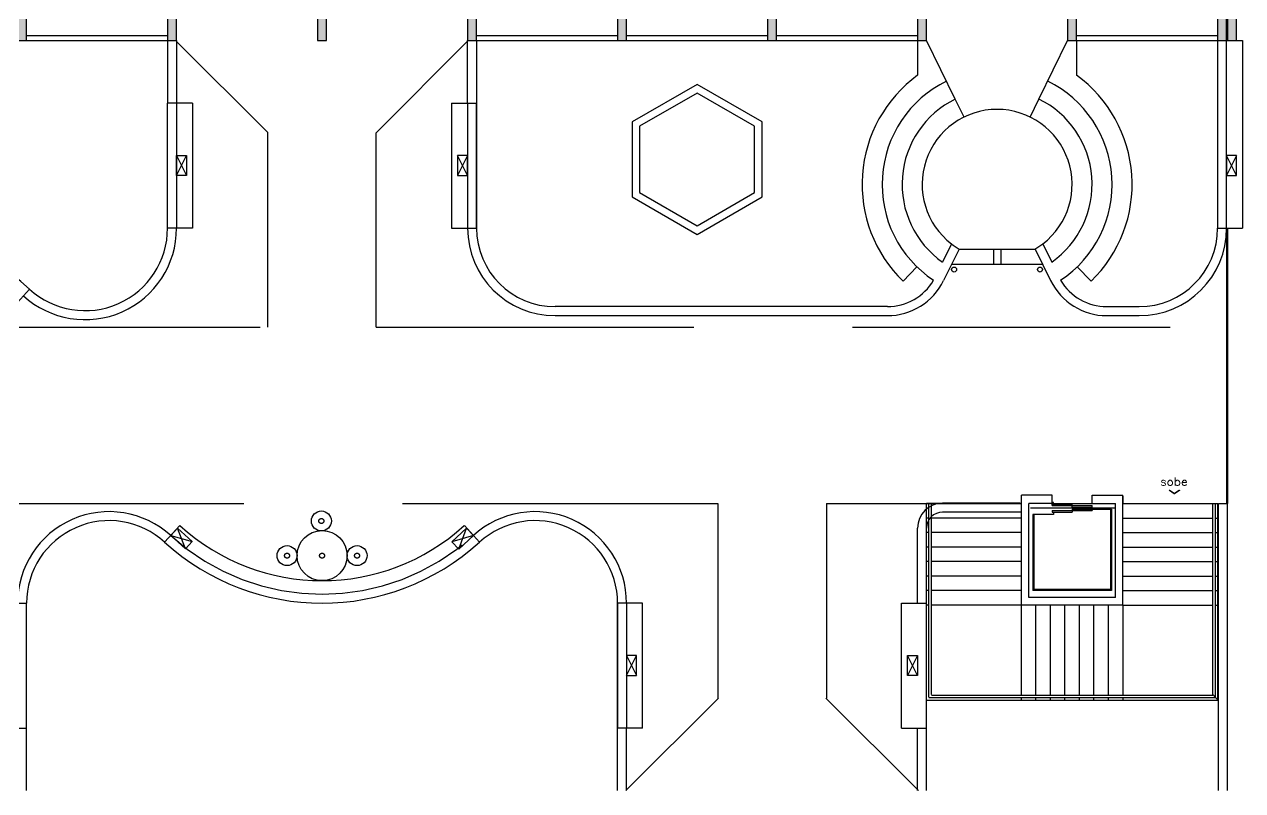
# Model space of a CAD drawing. Header units: millimetres. Extents: x 3605 to 3741, y 1123 to 1192.
# Drawn here: x 3686.65 to 3711.01, y 1149.95 to 1165.28 of the extents above; entities that cross this region are included whole.
import ezdxf

# ---------------------------------------------------------------- set-up
doc = ezdxf.new("R2010")
doc.units = ezdxf.units.MM
doc.linetypes.add('HIDDEN', pattern=[9.525, 6.35, -3.175])
for name, color, linetype in [('alv', 2, 'Continuous'), ('ar-banco', 2, 'Continuous'), ('ar-cal', 2, 'Continuous'), ('ar-estc', 1, 'Continuous'), ('ar-piso', 1, 'Continuous'), ('ar-proj', 1, 'HIDDEN'), ('ar-projarmario', 1, 'HIDDEN'), ('ar-ralo', 1, 'Continuous'), ('corrimao', 2, 'Continuous'), ('elevador', 1, 'Continuous'), ('estc-01', 3, 'Continuous'), ('h-estc', 3, 'Continuous'), ('mesa1', 2, 'Continuous'), ('mesa2', 1, 'HIDDEN'), ('proj', 1, 'HIDDEN'), ('SIM', 1, 'Continuous'), ('TEXTO', 2, 'Continuous')]:
    doc.layers.add(name, color=color, linetype=linetype)
doc.styles.add('S16', font='simplex.shx', dxfattribs={"width": 1.1, "height": 0.16})

# ---------------------------------------------------------------- blocks, each defined once
blk = doc.blocks.new('plr01-01p')
at = {"layer": 'h-estc'}
blk.add_hatch(color=3, dxfattribs=at).paths.add_polyline_path([(0.09, 0.075), (-0.09, 0.075), (-0.09, -0.625), (0.09, -0.625)])
at = {"layer": 'estc-01', "color": 3}
blk.add_lwpolyline([(-0.09, 0.075), (-0.09, -0.625), (0.09, -0.625), (0.09, 0.075)], close=True, dxfattribs=at)
blk = doc.blocks.new('mesa-banco-01p')
at = {"layer": 'mesa1'}
for centre, radius in [((-0.014, 0.393), 0.2), ((0, -0.3), 0.5), ((-0.7, -0.3), 0.2), ((0.7, -0.3), 0.2)]:
    blk.add_circle(centre, radius, dxfattribs=at)
at = {"layer": 'mesa2'}
for centre in [(-0.014, 0.393), (-0.7, -0.3), (0, -0.3), (0.7, -0.3)]:
    blk.add_circle(centre, 0.05, dxfattribs=at)
blk = doc.blocks.new('grelha proj')
at = {"layer": 'ar-proj', "color": 1}
for p, q in [((0.4, 0.2), (0, 0)), ((0, 0.2), (0.4, 0))]:
    blk.add_line(p, q, dxfattribs=at)
blk.add_lwpolyline([(0, 0.2), (0.4, 0.2), (0.4, 0), (0, 0)], close=True, dxfattribs=at)
blk = doc.blocks.new('seta-01')
at = {"layer": 'SIM'}
h = blk.add_hatch(color=256, dxfattribs=at)
edge = h.paths.add_edge_path()
edge.add_line((0.101, -0.062), (0.003, 0.003))
edge.add_arc((0, -0.001), 0.005, 56.4755, 123.5245)
edge.add_line((-0.003, 0.003), (-0.101, -0.062))
edge.add_arc((-0.099, -0.066), 0.00418, 123.5245, 303.5245)
edge.add_line((-0.097, -0.069), (-0.003, -0.007))
edge.add_arc((0, -0.011), 0.005, 56.4755, 123.5245, ccw=False)
edge.add_line((0.003, -0.007), (0.097, -0.069))
edge.add_arc((0.099, -0.066), 0.00418, 236.4755, 416.4755)
blk.add_lwpolyline([(0.101, -0.062), (0.003, 0.003, 0.301199), (-0.003, 0.003), (-0.101, -0.062, 1), (-0.097, -0.069), (-0.003, -0.007, -0.301199), (0.003, -0.007), (0.097, -0.069, 1)], format="xyb", close=True, dxfattribs=at)

msp = doc.modelspace()

# ---------------------------------------------------------------- linework, layer by layer
at = {"layer": 'alv'}
for p, q in [((3706.584, 1153.661), (3706.584, 1155.861)), ((3707.199, 1155.861), (3706.584, 1155.861)), ((3707.199, 1155.691), (3707.199, 1155.861)), ((3707.999, 1155.691), (3707.999, 1155.861)), ((3707.999, 1155.861), (3708.614, 1155.861)), ((3708.614, 1153.661), (3708.614, 1155.861)), ((3708.614, 1155.841), (3708.614, 1155.691)), ((3707.199, 1155.691), (3706.734, 1155.691)), ((3706.734, 1153.811), (3706.734, 1155.691)), ((3707.999, 1155.691), (3708.464, 1155.691)), ((3708.069, 1155.691), (3708.069, 1155.691)), ((3708.464, 1153.811), (3708.464, 1155.691)), ((3708.614, 1153.661), (3706.584, 1153.661)), ((3708.464, 1153.811), (3706.734, 1153.811))]:
    msp.add_line(p, q, dxfattribs=at)
at = {"layer": 'ar-banco'}
for p, q in [((3690.009, 1163.701), (3689.509, 1163.701)), ((3689.509, 1161.201), (3689.509, 1163.701)), ((3690.009, 1163.701), (3690.009, 1161.201)), ((3695.189, 1163.701), (3695.689, 1163.701)), ((3695.189, 1163.701), (3695.189, 1161.201)), ((3695.689, 1161.201), (3695.689, 1163.701)), ((3690.009, 1161.201), (3689.509, 1161.201)), ((3695.189, 1161.201), (3695.689, 1161.201)), ((3686.445, 1159.649), (3686.748, 1159.982)), ((3689.451, 1154.921), (3689.754, 1155.253)), ((3695.748, 1154.921), (3695.445, 1155.253)), ((3686.189, 1153.701), (3686.689, 1153.701)), ((3686.689, 1151.201), (3686.689, 1153.701)), ((3698.509, 1151.201), (3698.509, 1153.701)), ((3699.009, 1153.701), (3698.509, 1153.701)), ((3699.009, 1153.701), (3698.509, 1153.701)), ((3699.009, 1151.201), (3699.009, 1153.701)), ((3704.189, 1151.201), (3704.189, 1153.701)), ((3704.189, 1153.701), (3704.689, 1153.701)), ((3704.689, 1151.201), (3704.689, 1153.701)), ((3686.189, 1151.201), (3686.689, 1151.201)), ((3699.009, 1151.201), (3698.509, 1151.201)), ((3704.189, 1151.201), (3704.689, 1151.201))]:
    msp.add_line(p, q, dxfattribs=at)
for centre, radius, start, end in [((3683.499, 1156.419), 4.822, 47.6466, 132.3534), ((3692.599, 1158.374), 4.223, 227.6466, 312.3534), ((3692.599, 1158.374), 4.673, 227.6466, 312.3534)]:
    msp.add_arc(centre, radius, start, end, dxfattribs=at)
at = {"layer": 'ar-cal'}
for p, q in [((3689.509, 1164.951), (3689.509, 1163.701)), ((3689.689, 1164.951), (3689.689, 1163.701)), ((3695.509, 1163.701), (3695.509, 1164.951)), ((3695.689, 1164.951), (3695.689, 1161.201)), ((3704.509, 1164.951), (3704.509, 1164.258)), ((3705.263, 1163.782), (3704.689, 1164.951)), ((3706.936, 1163.782), (3707.509, 1164.951)), ((3707.689, 1164.951), (3707.689, 1164.258)), ((3710.509, 1164.951), (3710.509, 1161.201)), ((3710.509, 1164.951), (3711.009, 1164.951)), ((3711.009, 1164.951), (3711.009, 1161.201)), ((3689.689, 1161.201), (3689.689, 1161.201)), ((3695.509, 1161.201), (3695.509, 1161.201)), ((3710.509, 1161.201), (3711.009, 1161.201)), ((3705.186, 1160.887), (3705.008, 1160.521)), ((3705.339, 1160.783), (3705.029, 1160.151)), ((3706.86, 1160.783), (3707.17, 1160.151)), ((3707.013, 1160.887), (3707.192, 1160.522)), ((3704.497, 1160.426), (3704.219, 1160.139)), ((3707.701, 1160.426), (3707.98, 1160.139)), ((3703.906, 1159.631), (3697.259, 1159.631)), ((3708.292, 1159.631), (3708.939, 1159.631)), ((3697.259, 1159.451), (3703.906, 1159.451)), ((3708.292, 1159.451), (3708.939, 1159.451)), ((3706.554, 1155.701), (3705.009, 1155.701)), ((3710.529, 1149.951), (3710.529, 1155.691)), ((3710.529, 1155.691), (3710.709, 1155.691)), ((3710.709, 1149.951), (3710.709, 1155.691)), ((3706.584, 1155.521), (3705.009, 1155.521)), ((3704.509, 1153.701), (3704.509, 1155.201)), ((3704.689, 1149.951), (3704.689, 1155.201)), ((3698.689, 1153.701), (3698.689, 1153.701)), ((3698.689, 1153.701), (3698.689, 1153.701)), ((3686.689, 1149.951), (3686.689, 1151.201)), ((3698.509, 1149.951), (3698.509, 1151.201)), ((3698.689, 1149.951), (3698.689, 1151.201)), ((3704.509, 1149.951), (3704.509, 1151.201))]:
    msp.add_line(p, q, dxfattribs=at)
for points in [[(3698.8, 1161.826), (3700.099, 1161.076), (3701.398, 1161.826), (3701.398, 1163.326), (3700.099, 1164.076), (3698.8, 1163.326)], [(3698.95, 1161.913), (3700.099, 1161.249), (3701.248, 1161.913), (3701.248, 1163.24), (3700.099, 1163.903), (3698.95, 1163.24)]]:
    msp.add_lwpolyline(points, close=True, dxfattribs=at)
for centre, radius, start, end in [((3706.099, 1162.076), 2.7, 126.0782, 225.8539), ((3706.099, 1162.076), 2.3, 116.1249, 236.4664), ((3706.099, 1162.076), 2.3, 303.5336, 63.8751), ((3706.099, 1162.076), 2.7, 314.1461, 53.9218), ((3706.099, 1162.076), 1.9, 116.1249, 234.9458), ((3706.099, 1162.076), 1.9, 305.1069, 63.8751), ((3687.859, 1161.201), 1.83, 227.6466, 0), ((3687.859, 1161.201), 1.65, 227.6466, 0), ((3697.259, 1161.201), 1.75, 180, 270), ((3697.259, 1161.201), 1.57, 180, 270), ((3708.939, 1161.201), 1.75, 270, 0), ((3708.939, 1161.201), 1.57, 270, 0), ((3706.099, 1162.076), 1.5, 232.4693, 239.6983), ((3706.099, 1162.076), 1.5, 300.3017, 307.5307), ((3703.906, 1160.701), 1.07, 270, 329.5543), ((3703.906, 1160.701), 1.25, 270, 333.8751), ((3708.292, 1160.701), 1.25, 206.1249, 270), ((3708.292, 1160.701), 1.07, 210.4457, 270), ((3705.009, 1155.201), 0.5, 90, 180), ((3688.339, 1153.701), 1.83, 47.6466, 180), ((3688.339, 1153.701), 1.65, 47.6466, 180), ((3696.859, 1153.701), 1.83, 0, 132.3534), ((3696.859, 1153.701), 1.65, 0, 132.3534), ((3705.009, 1155.201), 0.32, 90, 180)]:
    msp.add_arc(centre, radius, start, end, dxfattribs=at)
at = {"layer": 'ar-piso'}
for p, q in [((3686.689, 1165.051), (3689.509, 1165.051)), ((3686.689, 1164.951), (3689.509, 1164.951)), ((3695.689, 1165.051), (3698.509, 1165.051)), ((3695.689, 1164.951), (3698.509, 1164.951)), ((3698.689, 1165.051), (3701.509, 1165.051)), ((3698.689, 1164.951), (3701.509, 1164.951)), ((3701.689, 1165.051), (3704.509, 1165.051)), ((3701.689, 1164.951), (3704.509, 1164.951)), ((3707.689, 1165.051), (3710.509, 1165.051)), ((3707.689, 1164.951), (3710.509, 1164.951)), ((3705.439, 1163.423), (3705.263, 1163.782)), ((3706.76, 1163.423), (3706.936, 1163.782)), ((3710.689, 1161.201), (3710.689, 1155.691)), ((3710.709, 1161.201), (3710.709, 1159.001)), ((3710.709, 1161.201), (3710.709, 1155.691)), ((3705.341, 1160.779), (3706.857, 1160.779)), ((3705.189, 1160.479), (3707.009, 1160.479)), ((3710.709, 1155.851), (3710.709, 1155.701)), ((3708.464, 1155.601), (3706.764, 1155.601)), ((3707.199, 1155.691), (3707.999, 1155.691)), ((3708.614, 1155.691), (3710.414, 1155.691)), ((3710.464, 1155.691), (3710.514, 1155.691)), ((3710.514, 1151.761), (3710.514, 1155.691)), ((3708.614, 1155.401), (3710.414, 1155.401)), ((3710.464, 1155.401), (3710.514, 1155.401)), ((3708.614, 1155.111), (3710.414, 1155.111)), ((3710.464, 1155.111), (3710.514, 1155.111)), ((3708.614, 1154.821), (3710.414, 1154.821)), ((3710.464, 1154.821), (3710.514, 1154.821)), ((3708.614, 1154.531), (3710.414, 1154.531)), ((3710.464, 1154.531), (3710.514, 1154.531)), ((3708.614, 1154.241), (3710.414, 1154.241)), ((3710.464, 1154.241), (3710.514, 1154.241)), ((3708.614, 1153.951), (3710.414, 1153.951)), ((3710.464, 1153.951), (3710.514, 1153.951)), ((3708.614, 1153.661), (3710.414, 1153.661)), ((3710.464, 1153.661), (3710.514, 1153.661))]:
    msp.add_line(p, q, dxfattribs=at)
for start, end in [(90, 232.5731), (307.5307, 90)]:
    msp.add_arc((3706.099, 1162.076), 1.5, start, end, dxfattribs=at)
at = {"layer": 'ar-proj'}
for p, q in [((3689.689, 1164.936), (3691.514, 1163.111)), ((3695.524, 1164.951), (3693.674, 1163.101)), ((3710.689, 1161.201), (3710.689, 1164.951)), ((3689.689, 1163.701), (3689.689, 1161.201)), ((3695.509, 1163.701), (3695.509, 1161.201)), ((3691.514, 1159.221), (3691.514, 1163.111)), ((3693.684, 1159.221), (3693.684, 1163.101)), ((3706.024, 1160.779), (3706.024, 1160.479)), ((3706.174, 1160.779), (3706.174, 1160.479)), ((3675.484, 1159.221), (3691.514, 1159.221)), ((3693.684, 1159.221), (3710.709, 1159.221)), ((3684.684, 1155.691), (3700.514, 1155.691)), ((3700.514, 1155.691), (3700.514, 1151.801)), ((3702.684, 1155.691), (3702.684, 1151.801)), ((3702.684, 1155.691), (3706.584, 1155.691)), ((3698.689, 1153.701), (3698.689, 1151.201)), ((3698.674, 1149.951), (3700.524, 1151.801)), ((3704.524, 1149.951), (3702.674, 1151.801))]:
    msp.add_line(p, q, dxfattribs=at)
msp.add_arc((3692.599, 1158.374), 4.493, 227.6466, 312.3534, dxfattribs=at)
at = {"layer": 'ar-projarmario'}
msp.add_line((3698.509, 1153.701), (3698.509, 1151.201), dxfattribs=at)
at = {"layer": 'ar-ralo'}
for centre in [(3705.239, 1160.373), (3706.957, 1160.373)]:
    msp.add_circle(centre, 0.05, dxfattribs=at)
at = {"layer": 'corrimao'}
for p, q in [((3710.414, 1151.871), (3710.414, 1155.691)), ((3710.414, 1155.691), (3710.464, 1155.691)), ((3710.464, 1151.821), (3710.464, 1155.691)), ((3710.414, 1151.871), (3710.529, 1151.745))]:
    msp.add_line(p, q, dxfattribs=at)
at = {"layer": 'elevador'}
for p, q in [((3707.229, 1155.711), (3707.199, 1155.711)), ((3707.199, 1155.681), (3707.599, 1155.681)), ((3707.199, 1155.651), (3707.199, 1155.681)), ((3707.199, 1155.651), (3707.999, 1155.651)), ((3707.229, 1155.681), (3707.229, 1155.711)), ((3707.599, 1155.621), (3707.599, 1155.681)), ((3707.599, 1155.621), (3707.999, 1155.621)), ((3707.999, 1155.621), (3707.999, 1155.651)), ((3707.999, 1155.621), (3707.999, 1155.651)), ((3707.229, 1155.471), (3706.814, 1155.471)), ((3706.814, 1155.471), (3706.814, 1153.952)), ((3706.834, 1155.471), (3706.834, 1153.972)), ((3707.199, 1155.551), (3707.999, 1155.551)), ((3707.199, 1155.551), (3707.199, 1155.521)), ((3707.199, 1155.521), (3707.599, 1155.521)), ((3707.229, 1155.521), (3707.229, 1155.471)), ((3707.599, 1155.581), (3708.384, 1155.581)), ((3707.599, 1155.581), (3707.599, 1155.521)), ((3707.999, 1155.581), (3707.999, 1155.551)), ((3707.999, 1155.581), (3707.999, 1155.551)), ((3708.364, 1155.581), (3708.364, 1153.972)), ((3708.384, 1155.581), (3708.384, 1153.952)), ((3708.384, 1153.952), (3706.814, 1153.952)), ((3708.364, 1153.972), (3706.834, 1153.972))]:
    msp.add_line(p, q, dxfattribs=at)
at = {"layer": 'proj'}
for p, q in [((3704.684, 1153.701), (3704.684, 1155.691)), ((3706.584, 1155.691), (3704.684, 1155.691)), ((3704.734, 1151.821), (3704.734, 1155.691)), ((3704.784, 1151.871), (3704.784, 1155.691)), ((3704.734, 1155.401), (3704.684, 1155.401)), ((3706.584, 1155.401), (3704.784, 1155.401)), ((3704.734, 1155.111), (3704.684, 1155.111)), ((3706.584, 1155.111), (3704.784, 1155.111)), ((3704.734, 1154.821), (3704.684, 1154.821)), ((3706.584, 1154.821), (3704.784, 1154.821)), ((3704.734, 1154.531), (3704.684, 1154.531)), ((3706.584, 1154.531), (3704.784, 1154.531)), ((3704.734, 1154.241), (3704.684, 1154.241)), ((3706.584, 1154.241), (3704.784, 1154.241)), ((3704.734, 1153.951), (3704.684, 1153.951)), ((3706.584, 1153.951), (3704.784, 1153.951)), ((3704.734, 1153.661), (3704.684, 1153.661)), ((3706.584, 1153.661), (3704.784, 1153.661)), ((3706.584, 1151.861), (3706.584, 1153.661)), ((3706.874, 1151.861), (3706.874, 1153.661)), ((3707.164, 1151.861), (3707.164, 1153.661)), ((3707.454, 1151.861), (3707.454, 1153.661)), ((3707.744, 1151.861), (3707.744, 1153.661)), ((3708.034, 1151.861), (3708.034, 1153.661)), ((3708.324, 1151.861), (3708.324, 1153.661)), ((3708.614, 1153.661), (3708.614, 1151.861)), ((3704.684, 1151.761), (3710.514, 1151.761)), ((3704.734, 1151.811), (3710.464, 1151.811)), ((3704.784, 1151.861), (3710.414, 1151.861)), ((3706.584, 1151.761), (3706.584, 1151.811)), ((3706.874, 1151.761), (3706.874, 1151.811)), ((3707.164, 1151.761), (3707.164, 1151.811)), ((3707.454, 1151.761), (3707.454, 1151.811)), ((3707.744, 1151.761), (3707.744, 1151.811)), ((3708.034, 1151.761), (3708.034, 1151.811)), ((3708.324, 1151.761), (3708.324, 1151.811)), ((3708.614, 1151.811), (3708.614, 1151.761))]:
    msp.add_line(p, q, dxfattribs=at)

# ---------------------------------------------------------------- block references
for p, rotation in [((3689.889, 1162.251), 89.99999999999912), ((3690.003, 1154.932), 137.6465955498669), ((3704.309, 1152.651), 269.9999999999991)]:
    msp.add_blockref('grelha proj', p, dxfattribs=dict(rotation=rotation))
at = {"xscale": -1}
for name, p, rotation in [('grelha proj', (3695.309, 1162.251), 270.0000000000009), ('grelha proj', (3710.689, 1162.251), 270.0000000000009), ('seta-01', (3709.646, 1155.892), 180), ('grelha proj', (3695.196, 1154.93), 222.6951610210174), ('grelha proj', (3698.889, 1152.651), 90.00000000000087)]:
    msp.add_blockref(name, p, dxfattribs=dict(at, rotation=rotation))
at = {"layer": 'ar-banco'}
msp.add_blockref('mesa-banco-01p', (3692.599, 1154.951), dxfattribs=at)
at = {"layer": 'ar-estc'}
for p in [(3686.599, 1165.576), (3689.599, 1165.576), (3692.599, 1165.576), (3695.599, 1165.576), (3698.599, 1165.576), (3701.599, 1165.576), (3704.599, 1165.576), (3707.599, 1165.576), (3710.599, 1165.576), (3710.799, 1165.576)]:
    msp.add_blockref('plr01-01p', p, dxfattribs=at)

# ---------------------------------------------------------------- texts
at = {"layer": 'TEXTO', "color": 2, "style": 'S16', "width": 1.1}
msp.add_text('sobe', height=0.16, dxfattribs=at).set_placement((3709.361, 1156.051))

doc.saveas('drawing.dxf')
